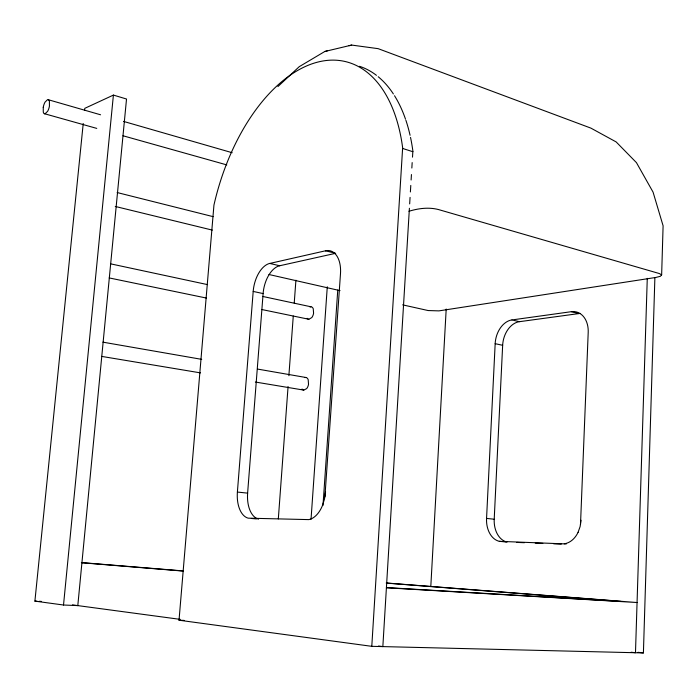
<?xml version="1.0" encoding="UTF-8"?>
<svg xmlns="http://www.w3.org/2000/svg" width="698" height="698" viewBox="0 0 698 698"><rect width="100%" height="100%" fill="white"/><g stroke="black" fill="none" stroke-linecap="round" stroke-linejoin="round"><path stroke-width="1.05" d="M402.72 148.36A163.637 92.86 -75.7 0 0 314.99 62.864A163.637 92.86 -75.7 0 0 213.946 205.107L179.028 620.217L371.79 646.331L643.408 652.927L654.89 277.472M402.624 304.851L428.153 310.549L438.929 310.88L655.815 277.455L660.334 276.312L661.643 274.872L663.1 225.803L653.075 192.151L636.445 162.634L616.151 141.93L590.892 128.118L378.159 48.659L351.687 45.073L324.832 51.478L299.224 66.685L277.926 86.552M647.273 278.345L635.485 652.735L631.158 652.237M506.085 541.953L499.34 541.334A22.833 16.229 -85.6 0 1 486.558 518.413L495.17 343.686A22.214 15.653 -77.2 0 1 511.983 319.911M519.443 321.656A22.109 15.679 -77.2 0 0 502.656 345.292L494.21 519.225L486.541 518.413M430.797 586.617L446.197 309.04M409.403 208.274L382.844 646.592L378.534 646.016M409.665 203.921L410.066 197.394M410.389 191.959L410.79 185.432M411.113 179.997L411.445 174.552M411.846 168.035L412.169 162.59M412.501 157.155L412.832 151.719L402.598 148.438L371.79 646.331M322.991 505.465L337.762 290.063M311.038 519.242L327.283 286.782M278.319 518.919L288.073 386.544M288.876 375.69L293.273 316.011M294.233 302.993L295.917 280.212M279.706 265.729A25.494 14.414 -77.8 0 0 263.111 293.57L247.616 493.137L237.39 492.055L253.191 291.432A25.634 14.344 -77.8 0 1 269.777 263.408M580.998 520.246L580.134 526.51L578.084 532.321M63.518 605.018L113.408 95.085L126.521 99.02L77.801 605.602L63.518 605.018L34.9 601.126L83.228 123.511M84.545 110.52L84.763 108.347L113.408 95.085M325.565 491.837L324.474 499.157L322.284 505.971A27.833 16.673 -83.6 0 1 308.804 519.609L248.2 518.169A26.428 14.972 -83.4 0 1 237.407 492.055M324.902 496.915L340.484 273.747A27.056 15.949 -77 0 0 325.53 250.765M580.5 524.591L588.205 332.405A23.278 17.153 -75.9 0 0 571.374 311.683L511.983 319.937L519.443 321.682L578.895 313.577A23.165 17.171 -75.9 0 1 580.422 313.437M408.949 211.267C418.442 208.37 428.703 207.018 438.44 209.54L659.322 273.537L661.643 274.872M324.832 51.478L327.249 50.902M349.061 45.71L351.687 45.073M309.956 306.946L310.95 306.78A6.073 3.56 -78.1 0 1 313.245 308.752L313.585 313.236A6.509 3.822 -78.1 0 1 311.762 317.599L308.848 319.265L261.872 309.537M304.886 377.583L305.881 377.487A6.125 3.621 -80.3 0 1 308.184 379.668L308.525 384.275A6.57 3.883 -80.3 0 1 306.684 388.603L303.761 390.103L255.363 382.033M179.028 620.217L184.124 620.4M499.34 541.334L566.27 543.951M516.808 542.416L524.399 542.704M535.235 543.114L542.826 543.402M553.671 543.812L561.262 544.091M34.9 601.126L37.046 601.214M39.201 601.31L41.348 601.397M386.561 587.585L620.958 601.406L386.395 583.1M386.404 587.777L637.065 602.531L386.264 582.987M81.378 562.571L183.469 570.938M81.919 562.771L182.693 571.043M251.297 518.457L256.463 518.928M638.016 652.307L643.408 652.927M72.444 604.887L180.197 619.362M101.559 356.381L200.509 372.88M102.92 342.16L201.713 359.357M257.553 369.076L305.881 377.487M109.193 277.926L206.346 298.046M110.537 263.827L207.542 284.618M262.971 296.502L310.95 306.78M253.191 291.432L263.094 293.57M495.17 343.686L502.639 345.292M268.957 274.506L340.039 290.638M115.257 206.442L212.332 230.113M571.374 311.718L578.895 313.577M117.142 192.543L213.117 216.65M44.332 113.678L96.76 128.397M122.979 135.761L226.789 164.903M48.328 99.735L100.564 114.786M123.546 121.408L232.19 152.714M258.522 519.146A26.28 15.042 -83.5 0 1 247.633 493.137M359.54 66.31A162.721 93.305 -75.6 0 1 376.44 75.332M378.185 76.719A162.721 93.305 -75.6 0 1 393.375 93.951M394.518 95.731A162.721 93.305 -75.6 0 1 405.503 119.157M405.878 120.239A162.721 93.305 -75.6 0 1 410.066 135.281M410.529 137.401A162.721 93.305 -75.6 0 1 412.954 151.632M308.848 319.265A6.073 3.56 -78.2 0 1 307.155 318.314M507.045 542.067A22.72 16.255 -85.7 0 1 494.219 519.225M578.084 532.312A23.872 17.799 -86.2 0 1 564.324 543.777M303.761 390.103A6.125 3.621 -80.3 0 1 302.06 389.013M43.25 107.309L43.276 112.116A6.945 2.827 -76.1 0 0 45.091 113.765L47.639 111.287A7.442 3.028 -76 0 0 49.427 106.105L49.401 101.28A6.945 2.827 -76 0 0 47.569 99.657L45.021 102.161A7.451 3.036 -76 0 0 43.25 107.309M325.53 250.791L269.777 263.443L279.697 265.755L335.677 253.304L325.53 250.791"/></g></svg>
